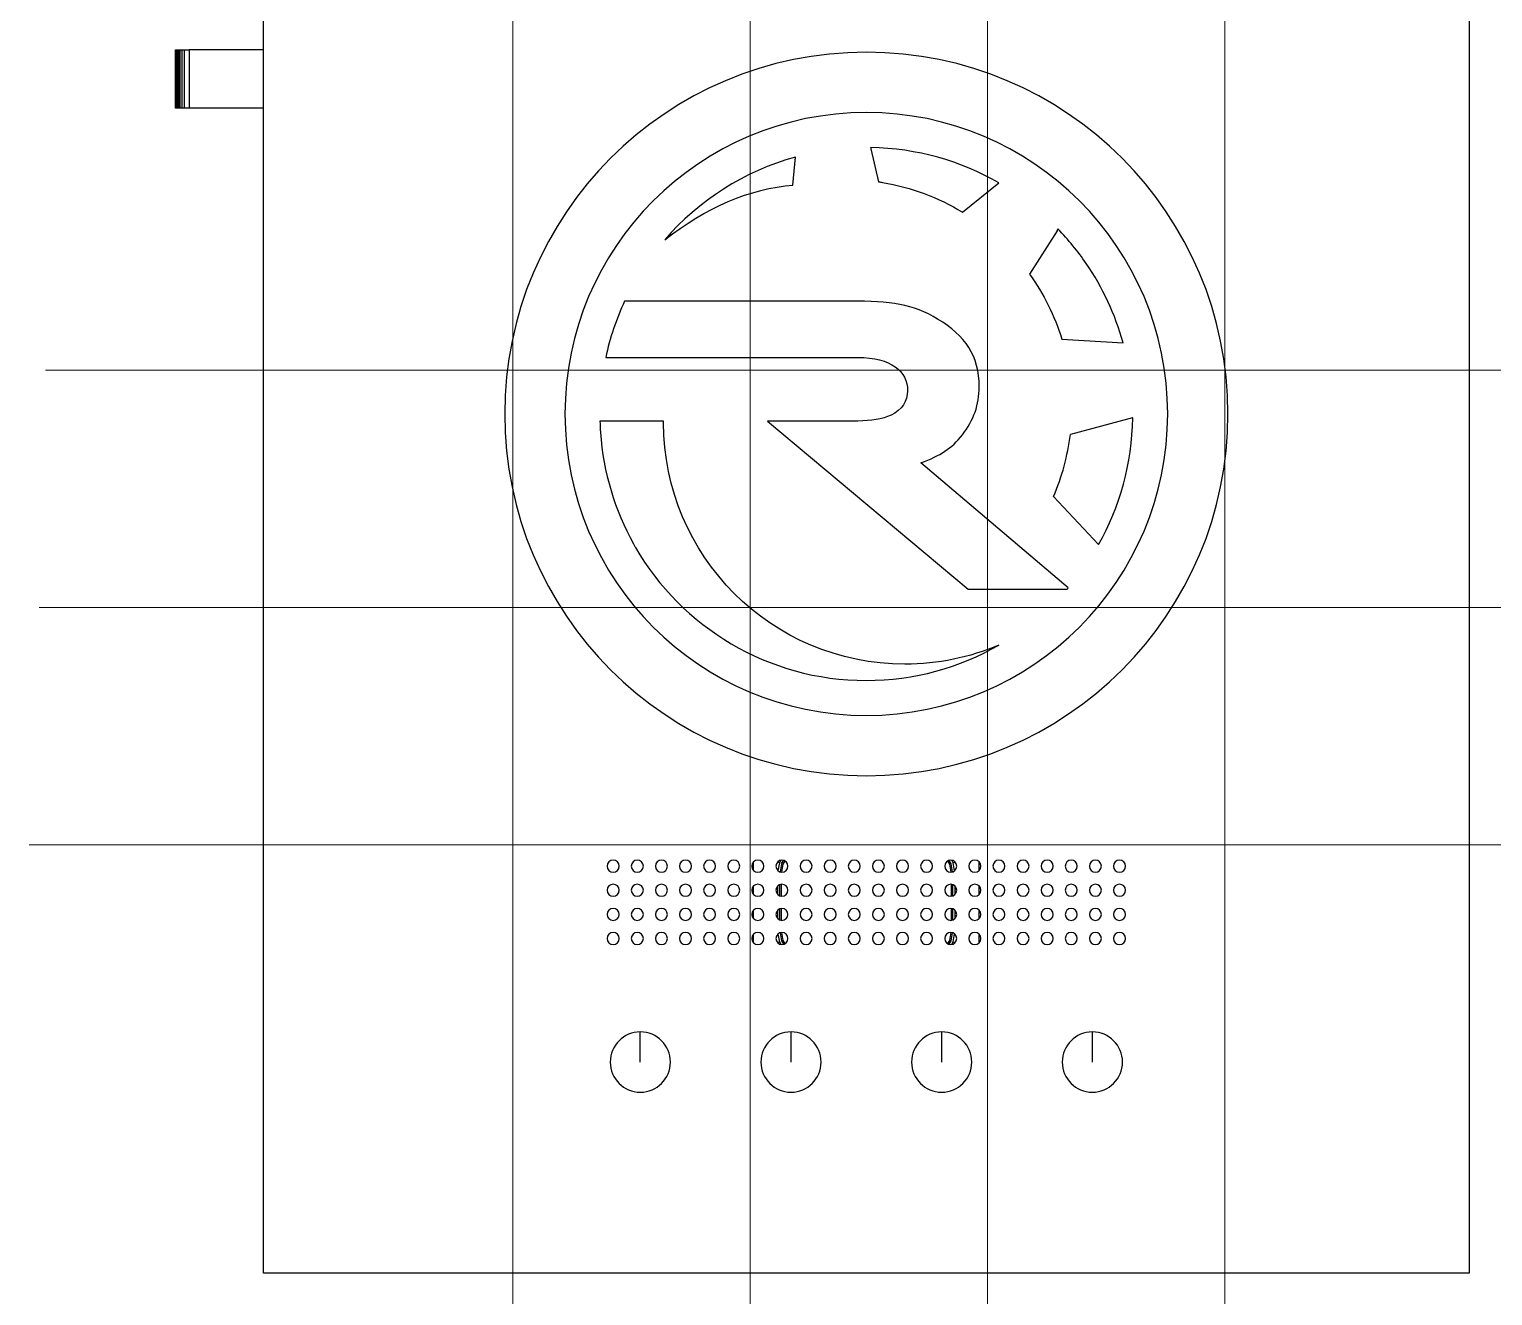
# Model space of a CAD drawing. Header units: millimetres. Extents: x 30 to 188, y 44 to 252.
# Drawn here: x 30.4 to 127.5, y 115 to 199 of the extents above; entities that cross this region are included whole.
import ezdxf

# ---------------------------------------------------------------- set-up
doc = ezdxf.new("R2010")
doc.units = ezdxf.units.MM

msp = doc.modelspace()

# ---------------------------------------------------------------- linework, layer by layer
at = {"color": 7, "linetype": 'Continuous', "lineweight": 18}
for p, q in [((78.239, 70.322), (78.239, 252.272)), ((62.491, 70.322), (62.491, 251.256)), ((93.987, 70.322), (93.987, 250.623)), ((109.735, 70.322), (109.735, 250.623)), ((160.609, 176.356), (31.457, 176.356)), ((160.609, 160.608), (31.04, 160.608)), ((160.609, 144.86), (30.388, 144.86))]:
    msp.add_line(p, q, dxfattribs=at)
at = {"color": 7, "linetype": 'Continuous', "lineweight": 25}
for p, q in [((45.942, 116.456), (45.942, 236.456)), ((125.942, 236.456), (125.942, 116.456)), ((40.092, 193.747), (40.092, 197.607)), ((40.092, 197.607), (40.121, 197.607)), ((40.121, 193.747), (40.121, 197.607)), ((40.121, 197.607), (40.162, 197.607)), ((40.162, 193.747), (40.162, 197.607)), ((40.162, 197.607), (40.225, 197.607)), ((40.225, 193.747), (40.225, 197.607)), ((40.225, 197.607), (40.308, 197.607)), ((40.308, 193.747), (40.308, 197.607)), ((40.308, 197.607), (40.413, 197.607)), ((40.413, 193.747), (40.413, 197.607)), ((40.413, 197.607), (40.537, 197.607)), ((40.537, 193.747), (40.537, 197.607)), ((40.537, 197.607), (40.681, 197.607)), ((40.681, 193.747), (40.681, 197.607)), ((40.681, 197.607), (40.992, 197.607)), ((40.992, 197.607), (40.992, 193.747)), ((45.942, 197.607), (40.992, 197.607)), ((40.121, 193.747), (40.092, 193.747)), ((40.162, 193.747), (40.121, 193.747)), ((40.225, 193.747), (40.162, 193.747)), ((40.308, 193.747), (40.225, 193.747)), ((40.413, 193.747), (40.308, 193.747)), ((40.537, 193.747), (40.413, 193.747)), ((40.681, 193.747), (40.537, 193.747)), ((40.992, 193.747), (40.681, 193.747)), ((45.942, 193.747), (40.992, 193.747)), ((81.074, 188.64), (81.245, 190.502)), ((86.241, 191.055), (86.756, 188.861)), ((92.326, 186.848), (94.729, 188.799)), ((98.61, 185.607), (96.777, 182.725)), ((84.89, 180.95), (69.901, 180.95)), ((98.916, 178.43), (102.985, 178.177)), ((68.643, 177.208), (85.381, 177.208)), ((72.486, 172.988), (68.264, 172.988)), ((85.381, 172.988), (79.392, 172.988)), ((79.392, 172.988), (92.704, 161.836)), ((103.615, 173.204), (99.482, 172.104)), ((99.345, 161.929), (89.556, 170.205)), ((98.362, 167.971), (101.36, 164.795)), ((92.704, 161.836), (99.264, 161.836)), ((80.263, 143.843), (80.171, 143.672)), ((80.311, 143.62), (80.434, 143.837)), ((80.529, 143.803), (80.405, 143.584)), ((91.569, 143.61), (91.44, 143.839)), ((91.706, 143.672), (91.615, 143.841)), ((78.438, 143.717), (78.438, 143.195)), ((80.171, 143.672), (80.077, 143.162)), ((80.312, 143.619), (80.212, 143.082)), ((91.666, 143.077), (91.569, 143.61)), ((91.802, 143.155), (91.706, 143.672)), ((93.438, 143.188), (93.438, 143.724)), ((78.438, 142.117), (78.438, 141.595)), ((80.038, 142.113), (80.038, 141.605)), ((80.188, 142.222), (80.188, 141.488)), ((80.189, 142.223), (80.189, 141.488)), ((91.688, 141.488), (91.688, 142.227)), ((91.838, 141.588), (91.838, 142.116)), ((93.438, 141.588), (93.438, 142.124)), ((78.438, 140.517), (78.438, 139.995)), ((80.038, 140.513), (80.038, 140.005)), ((80.188, 140.622), (80.188, 139.888)), ((80.188, 140.622), (80.188, 139.888)), ((91.688, 139.888), (91.688, 140.627)), ((91.838, 139.988), (91.838, 140.516)), ((93.438, 139.988), (93.438, 140.524)), ((78.438, 138.917), (78.438, 138.395)), ((80.077, 138.948), (80.171, 138.44)), ((80.212, 139.028), (80.308, 138.501)), ((91.566, 138.494), (91.665, 139.032)), ((91.706, 138.44), (91.801, 138.955)), ((93.438, 138.388), (93.438, 138.924)), ((80.171, 138.44), (80.261, 138.272)), ((80.308, 138.501), (80.435, 138.275)), ((91.443, 138.275), (91.567, 138.494)), ((91.615, 138.27), (91.706, 138.44)), ((70.942, 130.456), (70.942, 132.456)), ((80.942, 130.456), (80.942, 132.456)), ((90.942, 130.456), (90.942, 132.456)), ((100.942, 130.456), (100.942, 132.456)), ((125.942, 116.456), (45.942, 116.456))]:
    msp.add_line(p, q, dxfattribs=at)
at = {"color": 8, "linetype": 'Continuous', "lineweight": 25}
for p, q in [((91.473, 143.582), (91.35, 143.798)), ((80.405, 143.584), (80.308, 143.063)), ((91.569, 143.061), (91.473, 143.582)), ((80.288, 142.246), (80.288, 141.467)), ((91.588, 141.464), (91.588, 142.246)), ((80.288, 140.646), (80.288, 139.867)), ((91.588, 139.864), (91.588, 140.646)), ((80.308, 139.051), (80.404, 138.53)), ((91.473, 138.529), (91.569, 139.049)), ((80.404, 138.53), (80.53, 138.308)), ((91.35, 138.313), (91.473, 138.529))]:
    msp.add_line(p, q, dxfattribs=at)
at = {"color": 7, "linetype": 'Continuous', "lineweight": 25}
for centre, radius, start, end in [((85.942, 173.456), 24, 0, 180), ((85.942, 173.456), 20, 0, 180), ((98.294, 185.809), 0.375, 327.52061, 348.31108), ((85.942, 173.456), 24, 180, 0), ((85.942, 173.456), 20, 180, 0), ((69.142, 143.456), 0.4, 90, 270), ((69.142, 143.456), 0.4, 270, 90), ((70.742, 143.456), 0.4, 90, 270), ((70.742, 143.456), 0.4, 270, 90), ((72.342, 143.456), 0.4, 90, 270), ((72.342, 143.456), 0.4, 270, 90), ((73.942, 143.456), 0.4, 90, 270), ((73.942, 143.456), 0.4, 270, 90), ((75.542, 143.456), 0.4, 90, 270), ((75.542, 143.456), 0.4, 270, 90), ((77.142, 143.456), 0.4, 90, 270), ((77.142, 143.456), 0.4, 270, 90), ((78.742, 143.456), 0.4, 90, 270), ((78.742, 143.456), 0.4, 270, 90), ((80.342, 143.456), 0.4, 90, 270), ((80.342, 143.456), 0.4, 270, 90), ((81.942, 143.456), 0.4, 90, 270), ((81.942, 143.456), 0.4, 270, 90), ((83.542, 143.456), 0.4, 90, 270), ((83.542, 143.456), 0.4, 270, 90), ((85.142, 143.456), 0.4, 90, 270), ((85.142, 143.456), 0.4, 270, 90), ((86.742, 143.456), 0.4, 90, 270), ((86.742, 143.456), 0.4, 270, 90), ((88.342, 143.456), 0.4, 90, 270), ((88.342, 143.456), 0.4, 270, 90), ((89.942, 143.456), 0.4, 90, 270), ((89.942, 143.456), 0.4, 270, 90), ((91.542, 143.456), 0.4, 90, 270), ((91.542, 143.456), 0.4, 270, 90), ((93.142, 143.456), 0.4, 90, 270), ((93.142, 143.456), 0.4, 270, 90), ((94.742, 143.456), 0.4, 90, 270), ((94.742, 143.456), 0.4, 270, 90), ((96.342, 143.456), 0.4, 90, 270), ((96.342, 143.456), 0.4, 270, 90), ((97.942, 143.456), 0.4, 90, 270), ((97.942, 143.456), 0.4, 270, 90), ((99.542, 143.456), 0.4, 90, 270), ((99.542, 143.456), 0.4, 270, 90), ((101.142, 143.456), 0.4, 90, 270), ((101.142, 143.456), 0.4, 270, 90), ((102.742, 143.456), 0.4, 90, 270), ((102.742, 143.456), 0.4, 270, 90), ((69.142, 141.856), 0.4, 0, 180), ((69.142, 141.856), 0.4, 180, 0), ((70.742, 141.856), 0.4, 0, 180), ((70.742, 141.856), 0.4, 180, 0), ((72.342, 141.856), 0.4, 0, 180), ((72.342, 141.856), 0.4, 180, 0), ((73.942, 141.856), 0.4, 0, 180), ((73.942, 141.856), 0.4, 180, 0), ((75.542, 141.856), 0.4, 0, 180), ((75.542, 141.856), 0.4, 180, 0), ((77.142, 141.856), 0.4, 0, 180), ((77.142, 141.856), 0.4, 180, 0), ((78.742, 141.856), 0.4, 0, 180), ((78.742, 141.856), 0.4, 180, 0), ((80.342, 141.856), 0.4, 0, 180), ((80.342, 141.856), 0.4, 180, 0), ((81.942, 141.856), 0.4, 0, 180), ((81.942, 141.856), 0.4, 180, 0), ((83.542, 141.856), 0.4, 0, 180), ((83.542, 141.856), 0.4, 180, 0), ((85.142, 141.856), 0.4, 0, 180), ((85.142, 141.856), 0.4, 180, 0), ((86.742, 141.856), 0.4, 0, 180), ((86.742, 141.856), 0.4, 180, 0), ((88.342, 141.856), 0.4, 0, 180), ((88.342, 141.856), 0.4, 180, 0), ((89.942, 141.856), 0.4, 0, 180), ((89.942, 141.856), 0.4, 180, 0), ((91.542, 141.856), 0.4, 0, 180), ((91.542, 141.856), 0.4, 180, 0), ((93.142, 141.856), 0.4, 0, 180), ((93.142, 141.856), 0.4, 180, 0), ((94.742, 141.856), 0.4, 0, 180), ((94.742, 141.856), 0.4, 180, 0), ((96.342, 141.856), 0.4, 0, 180), ((96.342, 141.856), 0.4, 180, 0), ((97.942, 141.856), 0.4, 0, 180), ((97.942, 141.856), 0.4, 180, 0), ((99.542, 141.856), 0.4, 0, 180), ((99.542, 141.856), 0.4, 180, 0), ((101.142, 141.856), 0.4, 0, 180), ((101.142, 141.856), 0.4, 180, 0), ((102.742, 141.856), 0.4, 0, 180), ((102.742, 141.856), 0.4, 180, 0), ((69.142, 140.256), 0.4, 0, 180), ((69.142, 140.256), 0.4, 180, 0), ((70.742, 140.256), 0.4, 0, 180), ((70.742, 140.256), 0.4, 180, 0), ((72.342, 140.256), 0.4, 0, 180), ((72.342, 140.256), 0.4, 180, 0), ((73.942, 140.256), 0.4, 0, 180), ((73.942, 140.256), 0.4, 180, 0), ((75.542, 140.256), 0.4, 0, 180), ((75.542, 140.256), 0.4, 180, 0), ((77.142, 140.256), 0.4, 0, 180), ((77.142, 140.256), 0.4, 180, 0), ((78.742, 140.256), 0.4, 0, 180), ((78.742, 140.256), 0.4, 180, 0), ((80.342, 140.256), 0.4, 0, 180), ((80.342, 140.256), 0.4, 180, 0), ((81.942, 140.256), 0.4, 0, 180), ((81.942, 140.256), 0.4, 180, 0), ((83.542, 140.256), 0.4, 0, 180), ((83.542, 140.256), 0.4, 180, 0), ((85.142, 140.256), 0.4, 0, 180), ((85.142, 140.256), 0.4, 180, 0), ((86.742, 140.256), 0.4, 0, 180), ((86.742, 140.256), 0.4, 180, 0), ((88.342, 140.256), 0.4, 0, 180), ((88.342, 140.256), 0.4, 180, 0), ((89.942, 140.256), 0.4, 0, 180), ((89.942, 140.256), 0.4, 180, 0), ((91.542, 140.256), 0.4, 0, 180), ((91.542, 140.256), 0.4, 180, 0), ((93.142, 140.256), 0.4, 0, 180), ((93.142, 140.256), 0.4, 180, 0), ((94.742, 140.256), 0.4, 0, 180), ((94.742, 140.256), 0.4, 180, 0), ((96.342, 140.256), 0.4, 0, 180), ((96.342, 140.256), 0.4, 180, 0), ((97.942, 140.256), 0.4, 0, 180), ((97.942, 140.256), 0.4, 180, 0), ((99.542, 140.256), 0.4, 0, 180), ((99.542, 140.256), 0.4, 180, 0), ((101.142, 140.256), 0.4, 0, 180), ((101.142, 140.256), 0.4, 180, 0), ((102.742, 140.256), 0.4, 0, 180), ((102.742, 140.256), 0.4, 180, 0), ((69.142, 138.656), 0.4, 0, 180), ((70.742, 138.656), 0.4, 0, 180), ((72.342, 138.656), 0.4, 0, 180), ((73.942, 138.656), 0.4, 0, 180), ((75.542, 138.656), 0.4, 0, 180), ((77.142, 138.656), 0.4, 0, 180), ((78.742, 138.656), 0.4, 0, 180), ((80.342, 138.656), 0.4, 0, 180), ((81.942, 138.656), 0.4, 0, 180), ((83.542, 138.656), 0.4, 0, 180), ((85.142, 138.656), 0.4, 0, 180), ((86.742, 138.656), 0.4, 0, 180), ((88.342, 138.656), 0.4, 0, 180), ((89.942, 138.656), 0.4, 0, 180), ((91.542, 138.656), 0.4, 0, 180), ((93.142, 138.656), 0.4, 0, 180), ((94.742, 138.656), 0.4, 0, 180), ((96.342, 138.656), 0.4, 0, 180), ((97.942, 138.656), 0.4, 0, 180), ((99.542, 138.656), 0.4, 0, 180), ((101.142, 138.656), 0.4, 0, 180), ((102.742, 138.656), 0.4, 0, 180), ((69.142, 138.656), 0.4, 180, 0), ((70.742, 138.656), 0.4, 180, 0), ((72.342, 138.656), 0.4, 180, 0), ((73.942, 138.656), 0.4, 180, 0), ((75.542, 138.656), 0.4, 180, 0), ((77.142, 138.656), 0.4, 180, 0), ((78.742, 138.656), 0.4, 180, 0), ((80.342, 138.656), 0.4, 180, 0), ((81.942, 138.656), 0.4, 180, 0), ((83.542, 138.656), 0.4, 180, 0), ((85.142, 138.656), 0.4, 180, 0), ((86.742, 138.656), 0.4, 180, 0), ((88.342, 138.656), 0.4, 180, 0), ((89.942, 138.656), 0.4, 180, 0), ((91.542, 138.656), 0.4, 180, 0), ((93.142, 138.656), 0.4, 180, 0), ((94.742, 138.656), 0.4, 180, 0), ((96.342, 138.656), 0.4, 180, 0), ((97.942, 138.656), 0.4, 180, 0), ((99.542, 138.656), 0.4, 180, 0), ((101.142, 138.656), 0.4, 180, 0), ((102.742, 138.656), 0.4, 180, 0), ((70.942, 130.456), 2, 0, 180), ((70.942, 130.456), 2, 90, 270), ((70.942, 130.456), 2, 270, 90), ((80.942, 130.456), 2, 0, 180), ((80.942, 130.456), 2, 90, 270), ((80.942, 130.456), 2, 270, 90), ((90.942, 130.456), 2, 0, 180), ((90.942, 130.456), 2, 90, 270), ((90.942, 130.456), 2, 270, 90), ((100.942, 130.456), 2, 0, 180), ((100.942, 130.456), 2, 90, 270), ((100.942, 130.456), 2, 270, 90), ((70.942, 130.456), 2, 180, 0), ((80.942, 130.456), 2, 180, 0), ((90.942, 130.456), 2, 180, 0), ((100.942, 130.456), 2, 180, 0)]:
    msp.add_arc(centre, radius, start, end, dxfattribs=at)
for centre, major_axis, ratio, start_param, end_param in [((84.473, 174.608), (-18.895, 1.556), 0.902001, 3.775164, 3.940245), ((88.618, 172.618), (-19.529, 6.261), 0.925245, 6.165923, 6.374345), ((81.494, 174.895), (17.409, -5.468), 0.905175, 6.189165, 6.449107)]:
    msp.add_ellipse(centre, major_axis=major_axis, ratio=ratio, start_param=start_param, end_param=end_param, dxfattribs=at)
for points in [[(81.245, 190.502), (77.823, 189.561), (74.816, 187.616), (72.56, 185.004)], [(94.729, 188.799), (92.214, 190.242), (89.311, 191.083), (86.214, 191.13)], [(86.214, 191.13), (86.226, 191.106), (86.235, 191.081), (86.241, 191.055)], [(72.56, 185.004), (75.26, 187.166), (78.275, 188.428), (81.074, 188.64)], [(86.756, 188.861), (86.843, 188.848), (86.93, 188.835), (87.016, 188.82)], [(87.016, 188.82), (88.933, 188.5), (90.727, 187.818), (92.326, 186.848)], [(96.777, 182.725), (97.705, 181.432), (98.432, 179.985), (98.916, 178.43)], [(102.985, 178.177), (102.459, 180.081), (101.621, 181.856), (100.532, 183.444)], [(90.674, 179.756), (89.037, 180.741), (87.525, 180.95), (84.89, 180.95)], [(93.434, 175.258), (93.434, 177.337), (92.514, 178.632), (90.674, 179.756)], [(85.381, 177.208), (87.579, 177.208), (88.679, 176.29), (88.679, 174.996)], [(88.679, 174.996), (88.679, 174.334), (88.312, 173.719), (87.579, 173.38)], [(92.323, 172.082), (93.063, 173.029), (93.434, 174.087), (93.434, 175.258)], [(68.264, 172.988), (68.27, 172.733), (68.277, 172.479), (68.297, 172.23)], [(72.485, 172.874), (72.485, 172.912), (72.486, 172.95), (72.486, 172.988)], [(87.579, 173.38), (87.002, 173.118), (86.27, 172.988), (85.381, 172.988)], [(101.36, 164.795), (102.763, 167.287), (103.579, 170.153), (103.621, 173.206)], [(103.621, 173.206), (103.619, 173.206), (103.617, 173.204), (103.615, 173.204)], [(68.297, 172.23), (68.479, 169.564), (69.252, 167.061), (70.485, 164.849)], [(88.501, 156.858), (79.656, 156.858), (72.485, 164.028), (72.485, 172.874)], [(89.556, 170.205), (90.866, 170.713), (91.582, 171.135), (92.323, 172.082)], [(70.485, 164.849), (70.518, 164.789), (70.551, 164.73), (70.585, 164.67)], [(70.585, 164.67), (70.598, 164.648), (70.611, 164.626), (70.624, 164.604)], [(70.624, 164.604), (73.685, 159.325), (79.396, 155.774), (85.936, 155.774)], [(99.264, 161.836), (99.291, 161.867), (99.318, 161.898), (99.345, 161.929)], [(85.936, 155.774), (89.136, 155.774), (92.137, 156.626), (94.727, 158.113)], [(94.727, 158.113), (92.813, 157.305), (90.709, 156.858), (88.501, 156.858)]]:
    msp.add_open_spline(points, degree=3, dxfattribs=at)
at = {"color": 8, "linetype": 'Continuous', "lineweight": 25}
for points, knots in [([(80.171, 143.672), (80.141, 143.69), (80.109, 143.71), (80.065, 143.736), (80.062, 143.738)], [0, 0, 0, 0, 0.928872, 1, 1, 1, 1]), ([(91.706, 143.672), (91.736, 143.69), (91.769, 143.711), (91.815, 143.738), (91.82, 143.74)], [0, 0, 0, 0, 0.895932, 1, 1, 1, 1]), ([(80.171, 138.44), (80.141, 138.421), (80.109, 138.401), (80.064, 138.375), (80.06, 138.373)], [0, 0, 0, 0, 0.916668, 1, 1, 1, 1]), ([(91.706, 138.44), (91.736, 138.421), (91.768, 138.401), (91.814, 138.375), (91.818, 138.372)], [0, 0, 0, 0, 0.9095683, 1, 1, 1, 1])]:
    msp.add_open_spline(points, degree=3, knots=knots, dxfattribs=at)
at = {"color": 7, "linetype": 'Continuous', "lineweight": 25}
for points, knots in [([(80.405, 143.584), (80.401, 143.585), (80.393, 143.587), (80.378, 143.593), (80.358, 143.6), (80.337, 143.608), (80.322, 143.614), (80.312, 143.617), (80.312, 143.619), (80.312, 143.619)], [0, 0, 0, 0, 0.059639, 0.160429, 0.302327, 0.485216, 0.667087, 0.813627, 1, 1, 1, 1]), ([(91.473, 143.582), (91.48, 143.585), (91.496, 143.591), (91.516, 143.598), (91.534, 143.604), (91.551, 143.61), (91.565, 143.613), (91.568, 143.611), (91.569, 143.61)], [0, 0, 0, 0, 0.159437, 0.309047, 0.448841, 0.578836, 0.808595, 1, 1, 1, 1]), ([(80.308, 138.501), (80.309, 138.501), (80.312, 138.499), (80.326, 138.502), (80.343, 138.507), (80.361, 138.513), (80.381, 138.521), (80.396, 138.527), (80.404, 138.53)], [0, 0, 0, 0, 0.191501, 0.421289, 0.551276, 0.691046, 0.840617, 1, 1, 1, 1]), ([(91.473, 138.529), (91.485, 138.525), (91.51, 138.515), (91.54, 138.504), (91.562, 138.496), (91.565, 138.495), (91.566, 138.494)], [0, 0, 0, 0, 0.25, 0.5, 0.75, 1, 1, 1, 1])]:
    msp.add_open_spline(points, degree=3, knots=knots, dxfattribs=at)

doc.saveas('drawing.dxf')
